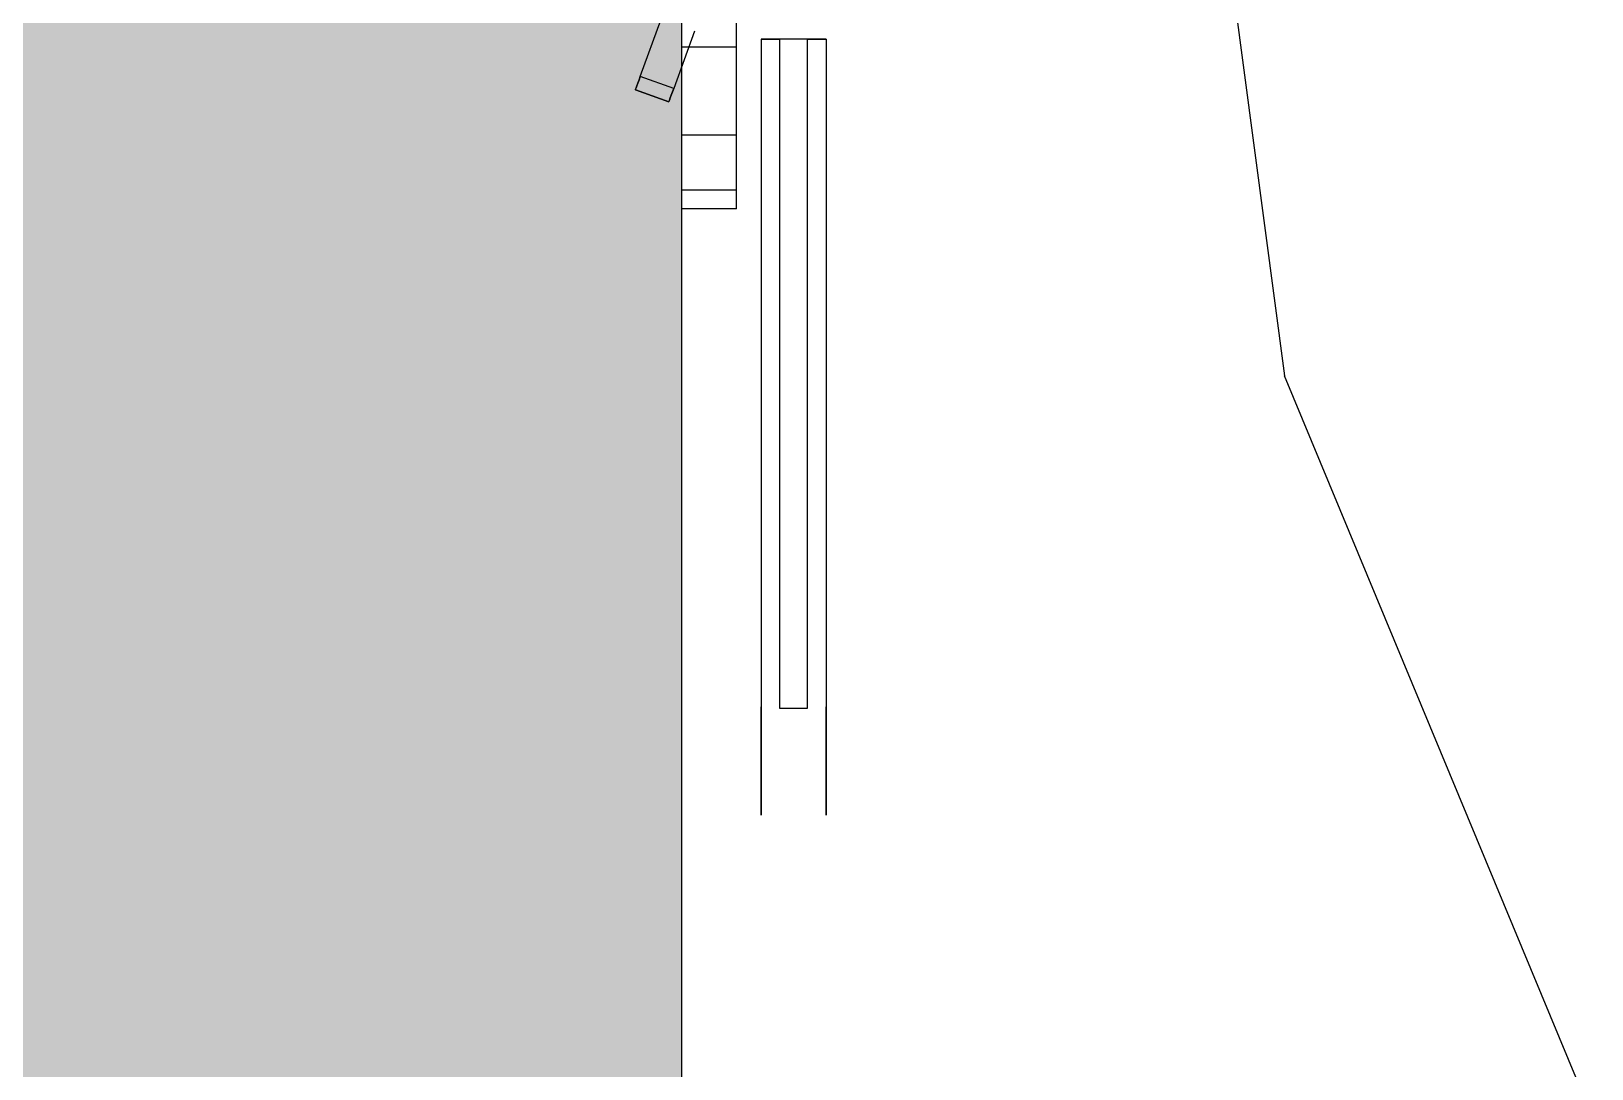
# Model space of a CAD drawing. Header units: inches. Extents: x 0 to 54693, y 0 to 31146.
# Drawn here: x 47717.4 to 47803.4, y 14790.7 to 14847.9 of the extents above; entities that cross this region are included whole.
import ezdxf

# ---------------------------------------------------------------- set-up
doc = ezdxf.new("R2010")
doc.units = ezdxf.units.IN
doc.header["$MEASUREMENT"] = 0
doc.layers.add('Added', color=3, linetype='Continuous')

msp = doc.modelspace()

# ---------------------------------------------------------------- linework, layer by layer
at = {"layer": 'Added', "linetype": 'Continuous', "lineweight": -2, "ltscale": 0.18}
for p, q in [((47753.23, 11123.325), (47753.23, 15998.326)), ((47753.23, 14668.531), (47753.23, 15068.531)), ((47753.23, 14838.084), (47753.23, 14898.978)), ((47756.23, 14838.084), (47756.23, 14898.978)), ((47780.638, 14872.581), (47786.416, 14828.872)), ((47750.931, 14845.375), (47752.08, 14848.531)), ((47753.92, 14847.862), (47752.771, 14844.706)), ((47753.23, 14847.002), (47756.23, 14847.002)), ((47757.583, 14847.428), (47757.583, 14810.648)), ((47757.595, 14847.428), (47757.583, 14847.428)), ((47757.583, 14847.428), (47757.595, 14847.428)), ((47757.633, 14847.428), (47757.595, 14847.428)), ((47757.595, 14847.428), (47757.633, 14847.428)), ((47757.694, 14847.428), (47757.633, 14847.428)), ((47757.633, 14847.428), (47757.694, 14847.428)), ((47757.778, 14847.428), (47757.694, 14847.428)), ((47757.694, 14847.428), (47757.778, 14847.428)), ((47757.882, 14847.428), (47757.778, 14847.428)), ((47757.778, 14847.428), (47757.882, 14847.428)), ((47758.003, 14847.428), (47757.882, 14847.428)), ((47757.882, 14847.428), (47758.003, 14847.428)), ((47758.14, 14847.428), (47758.003, 14847.428)), ((47758.003, 14847.428), (47758.14, 14847.428)), ((47758.287, 14847.428), (47758.14, 14847.428)), ((47758.14, 14847.428), (47758.287, 14847.428)), ((47758.443, 14847.428), (47758.287, 14847.428)), ((47758.287, 14847.428), (47758.443, 14847.428)), ((47758.602, 14847.428), (47758.443, 14847.428)), ((47758.443, 14847.428), (47758.602, 14847.428)), ((47758.602, 14847.428), (47758.602, 14810.581)), ((47760.152, 14847.428), (47758.602, 14847.428)), ((47760.152, 14810.581), (47760.152, 14847.428)), ((47760.312, 14847.428), (47760.152, 14847.428)), ((47760.152, 14847.428), (47760.312, 14847.428)), ((47760.467, 14847.428), (47760.312, 14847.428)), ((47760.312, 14847.428), (47760.467, 14847.428)), ((47760.615, 14847.428), (47760.467, 14847.428)), ((47760.467, 14847.428), (47760.615, 14847.428)), ((47760.751, 14847.428), (47760.615, 14847.428)), ((47760.615, 14847.428), (47760.751, 14847.428)), ((47760.751, 14847.428), (47760.873, 14847.428)), ((47760.873, 14847.428), (47760.751, 14847.428)), ((47760.873, 14847.428), (47760.977, 14847.428)), ((47760.977, 14847.428), (47760.873, 14847.428)), ((47760.977, 14847.428), (47761.06, 14847.428)), ((47761.06, 14847.428), (47760.977, 14847.428)), ((47761.06, 14847.428), (47761.122, 14847.428)), ((47761.122, 14847.428), (47761.06, 14847.428)), ((47761.122, 14847.428), (47761.159, 14847.428)), ((47761.159, 14847.428), (47761.122, 14847.428)), ((47761.159, 14847.428), (47761.172, 14847.428)), ((47761.172, 14847.428), (47761.159, 14847.428)), ((47761.172, 14847.428), (47761.172, 14810.648)), ((47750.931, 14845.375), (47750.862, 14845.185)), ((47750.862, 14845.185), (47750.931, 14845.375)), ((47752.771, 14844.706), (47750.931, 14845.375)), ((47750.672, 14844.663), (47750.663, 14844.638)), ((47750.663, 14844.638), (47750.672, 14844.663)), ((47752.503, 14843.969), (47750.663, 14844.638)), ((47750.663, 14844.638), (47752.503, 14843.969)), ((47750.699, 14844.737), (47750.672, 14844.663)), ((47750.672, 14844.663), (47750.699, 14844.737)), ((47750.742, 14844.854), (47750.699, 14844.737)), ((47750.699, 14844.737), (47750.742, 14844.854)), ((47750.797, 14845.007), (47750.742, 14844.854)), ((47750.742, 14844.854), (47750.797, 14845.007)), ((47750.862, 14845.185), (47750.797, 14845.007)), ((47750.797, 14845.007), (47750.862, 14845.185)), ((47752.637, 14844.337), (47752.701, 14844.515)), ((47752.701, 14844.515), (47752.637, 14844.337)), ((47752.701, 14844.515), (47752.771, 14844.706)), ((47752.771, 14844.706), (47752.701, 14844.515)), ((47752.503, 14843.969), (47752.512, 14843.994)), ((47752.512, 14843.994), (47752.503, 14843.969)), ((47752.512, 14843.994), (47752.539, 14844.068)), ((47752.539, 14844.068), (47752.512, 14843.994)), ((47752.539, 14844.068), (47752.581, 14844.185)), ((47752.581, 14844.185), (47752.539, 14844.068)), ((47752.581, 14844.185), (47752.637, 14844.337)), ((47752.637, 14844.337), (47752.581, 14844.185)), ((47753.23, 14842.163), (47756.23, 14842.163)), ((47753.23, 14839.121), (47756.23, 14839.121)), ((47756.23, 14838.084), (47753.23, 14838.084)), ((47803.352, 14788.156), (47786.416, 14828.872)), ((47757.583, 14810.648), (47757.583, 14809.053)), ((47757.583, 14809.053), (47757.583, 14810.648)), ((47758.602, 14810.581), (47760.152, 14810.581)), ((47761.172, 14810.648), (47761.172, 14809.053)), ((47761.172, 14809.053), (47761.172, 14810.648)), ((47757.583, 14809.053), (47757.583, 14807.629)), ((47757.583, 14807.629), (47757.583, 14809.053)), ((47761.172, 14809.053), (47761.172, 14807.629)), ((47761.172, 14807.629), (47761.172, 14809.053)), ((47757.583, 14807.629), (47757.583, 14806.406)), ((47757.583, 14806.406), (47757.583, 14807.629)), ((47761.172, 14807.629), (47761.172, 14806.406)), ((47761.172, 14806.406), (47761.172, 14807.629)), ((47757.583, 14806.406), (47757.583, 14805.468)), ((47757.583, 14805.468), (47757.583, 14806.406)), ((47761.172, 14806.406), (47761.172, 14805.468)), ((47761.172, 14805.468), (47761.172, 14806.406)), ((47757.583, 14805.468), (47757.583, 14804.878)), ((47757.583, 14804.878), (47757.583, 14805.468)), ((47757.583, 14804.878), (47757.583, 14804.677)), ((47757.583, 14804.677), (47757.583, 14804.878)), ((47761.172, 14805.468), (47761.172, 14804.878)), ((47761.172, 14804.878), (47761.172, 14805.468)), ((47761.172, 14804.878), (47761.172, 14804.677)), ((47761.172, 14804.677), (47761.172, 14804.878))]:
    msp.add_line(p, q, dxfattribs=at)
msp.add_solid([(47653.23, 15998.326), (47753.23, 15998.326), (47653.23, 9948.325), (47753.23, 9948.325)], dxfattribs=at)

doc.saveas('drawing.dxf')
